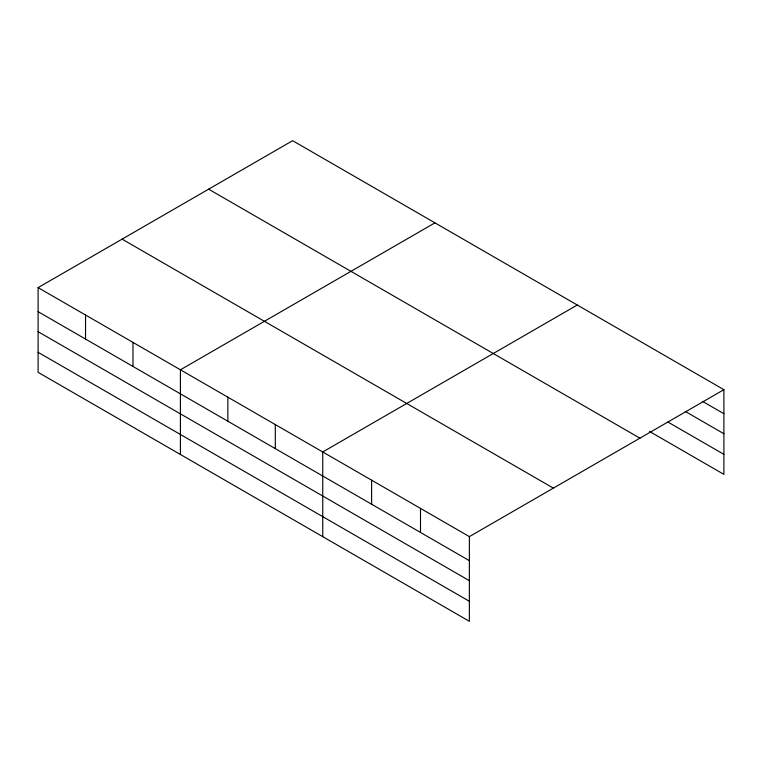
<?xml version="1.0" encoding="UTF-8"?>
<svg xmlns="http://www.w3.org/2000/svg" width="762" height="762" viewBox="0 0 762 762"><rect width="100%" height="100%" fill="white"/><g stroke="black" fill="none" stroke-linecap="round" stroke-linejoin="round"><path stroke-width="1.14" d="M38.1 287.626L469.373 536.619L469.373 621.316L38.1 372.323L38.1 287.626L292.627 140.684L723.9 389.677L723.9 474.374L649.567 431.454M434.95 222.847L180.423 369.799L180.423 454.495M577.263 305.019L322.745 451.961L322.745 536.658M469.373 536.619L723.9 389.677M702.516 401.374L723.9 413.718M685.209 411.394L723.9 433.74M667.893 422.024L723.9 454.352M208.636 189.176L639.909 438.169M122.091 239.135L553.364 488.128M38.1 311.677L469.373 560.67M38.1 331.689L469.373 580.682M38.1 352.311L469.373 601.304M420.5 508.406L420.5 532.447M371.618 480.184L371.618 504.234M275.301 424.577L275.301 448.627M227.857 397.183L227.857 421.234M132.979 342.405L132.979 366.455M85.544 315.02L85.544 339.071"/></g></svg>
